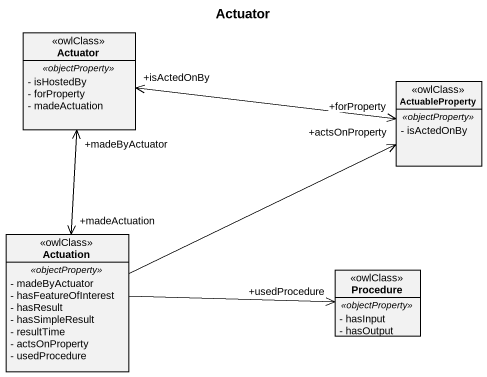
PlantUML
@startuml
title Actuator
hide circle
hide empty members
skinparam classAttributeIconSize 0
class Actuator <<owlClass>> {
  .. <<objectProperty>> ..
  - isHostedBy
  - forProperty
  - madeActuation
}
class ActuableProperty <<owlClass>> {
  .. <<objectProperty>> ..
  - isActedOnBy
}
class Actuation <<owlClass>> {
  .. <<objectProperty>> ..
  - madeByActuator
  - hasFeatureOfInterest
  - hasResult
  - hasSimpleResult
  - resultTime
  - actsOnProperty
  - usedProcedure
}
class Procedure <<owlClass>> {
  .. <<objectProperty>> ..
  - hasInput
  - hasOutput
}
Actuator "+isActedOnBy" <-right-> "+forProperty" ActuableProperty
Actuation "+madeActuation" <-up-> "+madeByActuator" Actuator
Actuation -right-> "+actsOnProperty" ActuableProperty
Actuation -right-> "+usedProcedure" Procedure
@enduml
